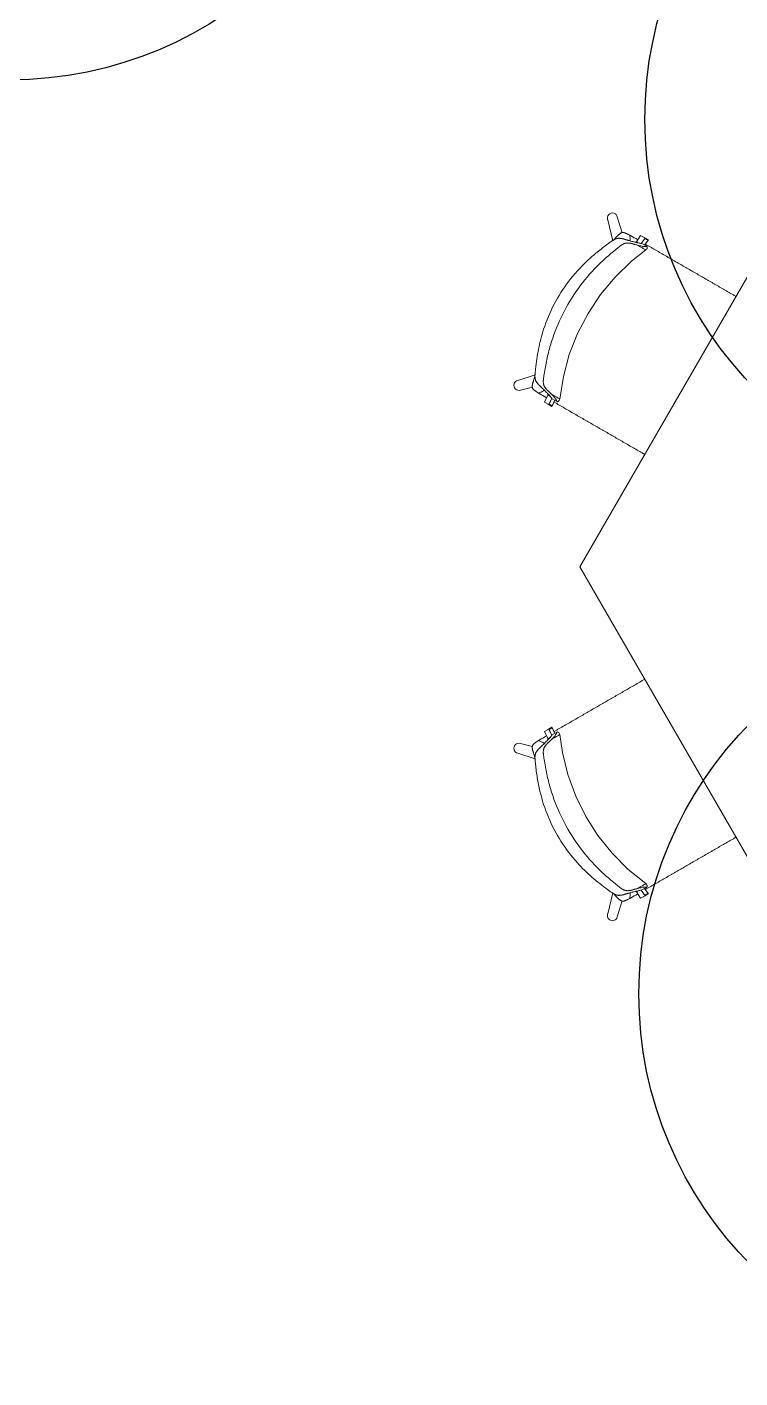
# Model space of a CAD drawing. Header units: millimetres. Extents: x 155920 to 295199, y -4084 to 97293.
# Drawn here: x 174610 to 176465, y 15802 to 19317 of the extents above; entities that cross this region are included whole.
import ezdxf

# ---------------------------------------------------------------- set-up
doc = ezdxf.new("R2010")
doc.units = ezdxf.units.MM
doc.header["$MEASUREMENT"] = 0
doc.layers.add('I-FURN', color=8, linetype='CONTINUOUS', lineweight=9)
doc.layers.add('Social Distancing', color=7, linetype='CONTINUOUS')

msp = doc.modelspace()

# ---------------------------------------------------------------- linework, layer by layer
at = {"layer": 'I-FURN'}
for p, q in [((176623.2, 18908.2), (176048.2, 17912.3)), ((176120.7, 18815.5), (176134.5, 18760.6)), ((176158.6, 18781.8), (176145.8, 18822.6)), ((176195.3, 18758), (176206.4, 18774.6)), ((176206.4, 18774.6), (176217.9, 18767.9)), ((176183, 18707.4), (176220.1, 18736.7)), ((176197.4, 18755.7), (176194.8, 18757.2)), ((176200.4, 18755.1), (176195.3, 18758)), ((176217.9, 18767.9), (176208.2, 18753.5)), ((176209.7, 18753.2), (176221.5, 18746.4)), ((176226.5, 18763.4), (176215, 18770)), ((176216.1, 18749.5), (176226.5, 18763.4)), ((176216.2, 18749.5), (176226, 18762.5)), ((176220.1, 18736.7), (176221.5, 18738)), ((176221.5, 18738), (176222.5, 18739.6)), ((176222.5, 18739.6), (176223.1, 18741)), ((176223.1, 18741), (176223.5, 18743.2)), ((176223.5, 18743.2), (176223.3, 18745.4)), ((176140.4, 18666.4), (176183, 18707.4)), ((176102.4, 18621.1), (176140.4, 18666.4)), ((176069.6, 18571.9), (176102.4, 18621.1)), ((176042.3, 18519.4), (176069.6, 18571.9)), ((176020.8, 18464.4), (176042.3, 18519.4)), ((176005.4, 18407.3), (176020.8, 18464.4)), ((175932.4, 18411.7), (175887, 18397.4)), ((175996.3, 18348.9), (176005.4, 18407.3)), ((175894.1, 18372.2), (175924.9, 18380)), ((175956, 18341), (175964.8, 18359)), ((175964.8, 18359), (175972.5, 18354.5)), ((175965.3, 18359.8), (175970.4, 18356.8)), ((175975.7, 18350.9), (175967.6, 18334.4)), ((175975.7, 18350.8), (175968.1, 18335.2)), ((175967.6, 18334.4), (175956, 18341)), ((175964.3, 18335.9), (175975.8, 18329.2)), ((175975.8, 18329.2), (175983, 18346)), ((175976.3, 18330), (175983.1, 18346)), ((175976.7, 18349.7), (175988.5, 18342.8)), ((175992.3, 18342.7), (175990.3, 18341.8)), ((175994, 18344.2), (175992.3, 18342.7)), ((175994.9, 18345.4), (175994, 18344.2)), ((175995.8, 18347.1), (175994.9, 18345.4)), ((175996.3, 18348.9), (175995.8, 18347.1)), ((176048.2, 17912.3), (176623.2, 16916.3)), ((175956, 17483.5), (175967.6, 17490.2)), ((175964.8, 17465.6), (175956, 17483.5)), ((175975.8, 17495.3), (175964.3, 17488.7)), ((175967.6, 17490.2), (175975.7, 17473.7)), ((175968.1, 17489.4), (175975.7, 17473.8)), ((175983, 17478.5), (175975.8, 17495.3)), ((175983.1, 17478.6), (175976.3, 17494.5)), ((175988.5, 17481.7), (175976.7, 17474.9)), ((175990.3, 17482.8), (175992, 17482)), ((175992, 17482), (175993.6, 17480.8)), ((175993.6, 17480.8), (175994.6, 17479.7)), ((175994.6, 17479.7), (175995.7, 17477.7)), ((175995.7, 17477.7), (175996.3, 17475.7)), ((176003.1, 17428.9), (175996.3, 17475.7)), ((175924.9, 17444.6), (175894.1, 17452.3)), ((175972.5, 17470), (175964.8, 17465.6)), ((175970.4, 17467.7), (175965.3, 17464.8)), ((175887, 17427.2), (175932.4, 17412.9)), ((176017.2, 17371.5), (176003.1, 17428.9)), ((176037.5, 17315.9), (176017.2, 17371.5)), ((176063.7, 17262.9), (176037.5, 17315.9)), ((176095.5, 17213), (176063.7, 17262.9)), ((176132.4, 17166.9), (176095.5, 17213)), ((176174.1, 17125), (176132.4, 17166.9)), ((176220.1, 17087.9), (176174.1, 17125)), ((176221.6, 17086.4), (176220.1, 17087.9)), ((176222.8, 17084.4), (176221.6, 17086.4)), ((176223.3, 17083), (176222.8, 17084.4)), ((176134.5, 17064), (176120.7, 17009)), ((176194.8, 17067.3), (176197.4, 17068.8)), ((176195.3, 17066.5), (176200.4, 17069.5)), ((176206.4, 17050), (176195.3, 17066.5)), ((176217.9, 17056.6), (176206.4, 17050)), ((176208.2, 17071.1), (176217.9, 17056.6)), ((176221.5, 17078.2), (176209.7, 17071.4)), ((176215, 17054.5), (176226.5, 17061.2)), ((176226.5, 17061.2), (176216.1, 17075.1)), ((176226, 17062), (176216.2, 17075.1)), ((176223.5, 17081.1), (176223.3, 17083)), ((176223.3, 17079.2), (176223.5, 17081.1)), ((176145.8, 17001.9), (176158.6, 17042.8))]:
    msp.add_line(p, q, dxfattribs=at)
for centre, start, end in [((176133, 18819.9), 11.9662, 199.5824), ((175889.7, 18384.6), 101.9896, 289.6059), ((175889.7, 17440), 70.3941, 258.0104), ((176133, 17004.6), 160.4176, 348.0338)]:
    msp.add_arc(centre, 13.1, start, end, dxfattribs=at)
for centre, major_axis, start_param, end_param in [((176218.5, 18787), (-8.7, -15.1), 0.238848, 0.322489), ((176229.6, 18779.5), (-8.7, -15.1), 6.026179, 6.605675), ((176230.1, 18780.3), (-8.7, -15.1), 6.026179, 6.605675), ((175962.9, 18317.6), (-8.7, -15.1), 2.819103, 3.398599), ((175963.4, 18318.5), (-8.7, -15.1), 2.819103, 3.398599), ((175962.9, 17506.9), (-8.7, 15.1), 2.884586, 3.464082), ((175963.4, 17506.1), (-8.7, 15.1), 2.884586, 3.464082), ((176218.5, 17037.6), (-8.7, 15.1), 5.960696, 6.044337), ((176229.6, 17045), (-8.7, 15.1), 5.960696, 6.540192), ((176230.1, 17044.2), (-8.7, 15.1), 5.960696, 6.540192)]:
    msp.add_ellipse(centre, major_axis=major_axis, ratio=0.978487, start_param=start_param, end_param=end_param, dxfattribs=at)
for points, knots in [([(176134.6, 18761), (176136.2, 18762.7), (176138.8, 18765.6), (176141.9, 18768.9), (176143.7, 18770.7), (176145, 18772.1), (176146.2, 18773.3), (176147.3, 18774.5), (176148.5, 18775.6), (176149.8, 18776.8), (176151.3, 18778.1), (176152.7, 18779.2), (176153.8, 18780.1), (176154.7, 18780.7), (176155.4, 18781.1), (176156.1, 18781.4), (176157.2, 18781.9), (176158.4, 18782.2), (176159.9, 18782.4), (176161.3, 18782.4), (176162.5, 18782.1), (176163.9, 18781.7), (176165, 18781.3), (176165.9, 18781), (176166.3, 18780.8), (176166.7, 18780.7), (176167.1, 18780.5), (176167.5, 18780.3), (176168.3, 18779.9), (176169.5, 18779.4), (176170.6, 18778.9), (176171.5, 18778.4), (176172.2, 18778.1), (176172.9, 18777.7), (176173.9, 18777.2), (176175.7, 18776.4), (176177.2, 18775.6), (176178.1, 18775.1)], [0, 0, 0, 0, 0.125, 0.1875, 0.21875, 0.25, 0.28125, 0.3125, 0.34375, 0.375, 0.40625, 0.4375, 0.46875, 0.484375, 0.5, 0.515625, 0.53125, 0.5625, 0.59375, 0.625, 0.65625, 0.6875, 0.71875, 0.734375, 0.742188, 0.75, 0.757812, 0.765625, 0.78125, 0.8125, 0.84375, 0.859375, 0.875, 0.890625, 0.90625, 0.9375, 1, 1, 1, 1]), ([(176179, 18760), (176179, 18760.4), (176179.2, 18763), (176179.1, 18768), (176178.6, 18772.7), (176178.1, 18775.1)], [0.93933321, 0.93933321, 0.93933321, 0.93933321, 0.94444444, 0.97222222, 1, 1, 1, 1]), ([(175933.3, 18426.6), (175934.8, 18444.2), (175939.8, 18479.2), (175954.6, 18536.4), (175979.5, 18596.5), (176017.7, 18656.4), (176057.5, 18700.2), (176092.9, 18731.4), (176111.7, 18745.6), (176121.4, 18752.4)], [-1, -1, -1, -1, -0.863636, -0.727273, -0.545455, -0.363636, -0.181818, -0.090909, 0, 0, 0, 0]), ([(176144, 18739.4), (176133.8, 18731.5), (176114.1, 18714.9), (176077.1, 18679), (176036.3, 18629), (175997.6, 18561.9), (175974.7, 18501.6), (175962, 18451.6), (175957.6, 18426.3), (175955.8, 18413.5)], [-1, -1, -1, -1, -0.9, -0.8, -0.6, -0.4, -0.2, -0.1, 0, 0, 0, 0]), ([(176121.4, 18752.4), (176123.4, 18754.2), (176127.4, 18757.3), (176132.1, 18760.5), (176135.7, 18762.6), (176138.3, 18764), (176140.4, 18764.9), (176141.8, 18765.5), (176142.6, 18765.8), (176143.2, 18766), (176143.8, 18766.2), (176144.6, 18766.4), (176145.9, 18766.7), (176147.7, 18767), (176149.8, 18767.2), (176151.7, 18767.1), (176153.6, 18766.9), (176155.3, 18766.7), (176156.7, 18766.4), (176157.7, 18766.3), (176158.3, 18766.2), (176158.7, 18766.2), (176159.1, 18766.1), (176159.6, 18766.1), (176160.5, 18765.9), (176161.7, 18765.6), (176163, 18765.3), (176164.7, 18764.7), (176166.3, 18764.1), (176167.9, 18763.5), (176169.2, 18763.1), (176170.5, 18762.8), (176172.2, 18762.3), (176175.1, 18761.5), (176179.1, 18760.4), (176183.6, 18759.2), (176187.9, 18758.1), (176192, 18757), (176195.8, 18756), (176199.2, 18755.3), (176201.3, 18754.9), (176202.3, 18754.7)], [0, 0, 0, 0, 0.035714, 0.071429, 0.089286, 0.107143, 0.125, 0.133929, 0.138393, 0.142857, 0.147321, 0.151786, 0.160714, 0.178571, 0.196429, 0.214286, 0.232143, 0.25, 0.267857, 0.276786, 0.28125, 0.285714, 0.290179, 0.294643, 0.303571, 0.321429, 0.339286, 0.357143, 0.392857, 0.410714, 0.428571, 0.446429, 0.464286, 0.5, 0.571429, 0.642857, 0.714286, 0.785714, 0.857143, 0.928571, 1, 1, 1, 1]), ([(176198.5, 18749.2), (176196.9, 18749.6), (176194.6, 18750.2), (176191.8, 18750.9), (176190.2, 18751.3), (176189, 18751.7), (176187.8, 18752), (176186.4, 18752.5), (176185, 18753), (176183.6, 18753.5), (176182.4, 18753.8), (176181.4, 18754), (176180.5, 18754.1), (176180.1, 18754.2), (176179.7, 18754.2), (176179.3, 18754.3), (176178.8, 18754.3), (176177.8, 18754.4), (176176.4, 18754.6), (176174.7, 18754.8), (176172.8, 18754.9), (176170.8, 18754.9), (176168.7, 18754.8), (176166.9, 18754.4), (176165.6, 18754), (176164.9, 18753.8), (176164.3, 18753.6), (176163.7, 18753.4), (176163, 18753), (176161.6, 18752.4), (176159.6, 18751.4), (176157.2, 18750), (176153.8, 18747.8), (176149.5, 18744.5), (176145.8, 18741.2), (176144, 18739.4)], [0, 0, 0, 0, 0.125, 0.1875, 0.21875, 0.25, 0.28125, 0.3125, 0.375, 0.40625, 0.4375, 0.46875, 0.484375, 0.492188, 0.5, 0.507812, 0.515625, 0.53125, 0.5625, 0.59375, 0.625, 0.65625, 0.6875, 0.71875, 0.734375, 0.742188, 0.75, 0.757812, 0.765625, 0.78125, 0.8125, 0.84375, 0.875, 0.9375, 1, 1, 1, 1]), ([(176195.3, 18758), (176194.9, 18757.9), (176194, 18757.5), (176193.2, 18757.1), (176192.7, 18756.9)], [-0.8741323, -0.8741323, -0.8741323, -0.8741323, -0.6666667, -0.4718724, -0.4718724, -0.4718724, -0.4718724]), ([(176198.5, 18749.2), (176201.1, 18747.7), (176205.8, 18745), (176211.3, 18741.8), (176215.4, 18739.4), (176217.7, 18738.1), (176219, 18737.4), (176219.6, 18737), (176220, 18736.8), (176220.1, 18736.7), (176220.1, 18736.7)], [0, 0, 0, 0, 0.1111111, 0.2222222, 0.3333333, 0.4444444, 0.5, 0.5555556, 0.6111111, 0.6625707, 0.6625707, 0.6625707, 0.6625707]), ([(176217.6, 18752.6), (176218.2, 18752.2), (176221, 18750.6), (176226.1, 18747.7), (176232.8, 18743.8), (176239.5, 18739.9), (176248.3, 18734.9), (176259, 18728.7), (176269.6, 18722.6), (176278.2, 18717.6), (176284.7, 18713.8), (176291.3, 18710), (176300, 18705), (176310.8, 18698.8), (176323.7, 18691.3), (176336.8, 18683.8), (176349.9, 18676.2), (176362.9, 18668.7), (176373.7, 18662.4), (176382.5, 18657.4), (176389.1, 18653.6), (176395.7, 18649.8), (176404.4, 18644.7), (176415.2, 18638.5), (176426, 18632.3), (176434.7, 18627.2), (176441.3, 18623.4), (176447.9, 18619.6), (176452.3, 18617.1), (176454.6, 18615.8), (176454.7, 18615.7)], [-0.8977274, -0.8977274, -0.8977274, -0.8977274, -0.8928571, -0.875, -0.8571429, -0.8392857, -0.8214286, -0.7857143, -0.75, -0.7321429, -0.7142857, -0.6964286, -0.6785714, -0.6428571, -0.6071429, -0.5714286, -0.5357143, -0.5, -0.4642857, -0.4464286, -0.4285714, -0.4107143, -0.3928571, -0.3571429, -0.3214286, -0.3035714, -0.2857143, -0.2678571, -0.25, -0.2492433, -0.2492433, -0.2492433, -0.2492433]), ([(175971.8, 18355.3), (175970.5, 18356.9), (175968.2, 18359.4), (175964.6, 18363.2), (175961.6, 18366.2), (175958.5, 18369.3), (175955.2, 18372.6), (175952.2, 18375.5), (175949.8, 18377.9), (175948.2, 18379.5), (175946.9, 18380.7), (175945.6, 18381.8), (175944.3, 18382.9), (175943, 18384.1), (175942, 18385.1), (175941.1, 18386), (175940.5, 18386.7), (175940.2, 18387.1), (175940, 18387.4), (175939.7, 18387.7), (175939.4, 18388.2), (175938.8, 18388.9), (175937.9, 18390), (175936.8, 18391.4), (175935.7, 18393), (175934.7, 18394.6), (175933.8, 18396.4), (175933.1, 18398.2), (175932.7, 18399.5), (175932.5, 18400.3), (175932.4, 18400.9), (175932.3, 18401.5), (175932.2, 18402.3), (175931.9, 18403.9), (175931.7, 18406.2), (175931.6, 18409.1), (175931.6, 18413.2), (175932, 18418.9), (175932.8, 18423.9), (175933.3, 18426.6)], [0, 0, 0, 0, 0.142857, 0.214286, 0.285714, 0.357143, 0.428571, 0.5, 0.535714, 0.571429, 0.589286, 0.607143, 0.642857, 0.660714, 0.678571, 0.696429, 0.705357, 0.709821, 0.714286, 0.71875, 0.723214, 0.732143, 0.75, 0.767857, 0.785714, 0.803571, 0.821429, 0.839286, 0.848214, 0.852679, 0.857143, 0.861607, 0.866071, 0.875, 0.892857, 0.910714, 0.928571, 0.964286, 1, 1, 1, 1]), ([(175941, 18364.4), (175940.1, 18365), (175938.7, 18365.9), (175937.1, 18367), (175936.2, 18367.6), (175935.5, 18368.1), (175934.8, 18368.5), (175934, 18369.1), (175933, 18369.8), (175932, 18370.5), (175931.2, 18371), (175930.8, 18371.3), (175930.5, 18371.6), (175930.2, 18371.8), (175929.8, 18372.1), (175929.1, 18372.7), (175928.1, 18373.4), (175927.1, 18374.4), (175926.3, 18375.4), (175925.6, 18376.6), (175925, 18377.9), (175924.7, 18379.2), (175924.6, 18380.3), (175924.5, 18381.1), (175924.5, 18381.9), (175924.6, 18383), (175924.7, 18384.4), (175925, 18386.2), (175925.4, 18388.1), (175925.8, 18389.8), (175926.2, 18391.4), (175926.6, 18393), (175927.1, 18394.7), (175927.6, 18396.5), (175928.3, 18398.9), (175929.6, 18403.3), (175930.8, 18406.9), (175931.5, 18409.2)], [0, 0, 0, 0, 0.0625, 0.09375, 0.109375, 0.125, 0.140625, 0.15625, 0.1875, 0.21875, 0.234375, 0.242188, 0.25, 0.257812, 0.265625, 0.28125, 0.3125, 0.34375, 0.375, 0.40625, 0.4375, 0.46875, 0.484375, 0.5, 0.515625, 0.53125, 0.5625, 0.59375, 0.625, 0.65625, 0.6875, 0.71875, 0.75, 0.78125, 0.8125, 0.875, 1, 1, 1, 1]), ([(175955.8, 18413.5), (175955.2, 18411), (175954.2, 18406.2), (175953.5, 18400.8), (175953.3, 18396.8), (175953.2, 18393.9), (175953.4, 18391.7), (175953.5, 18390.2), (175953.6, 18389.4), (175953.7, 18388.8), (175953.8, 18388.2), (175954, 18387.4), (175954.3, 18386.1), (175954.9, 18384.4), (175955.8, 18382.5), (175956.8, 18380.8), (175957.8, 18379.2), (175958.9, 18377.8), (175959.7, 18376.7), (175960.3, 18375.9), (175960.6, 18375.5), (175960.8, 18375.2), (175961.1, 18374.9), (175961.3, 18374.5), (175961.8, 18373.8), (175962.6, 18373), (175963.4, 18372.1), (175964.6, 18371.1), (175965.7, 18370.2), (175966.8, 18369.2), (175967.7, 18368.4), (175968.6, 18367.5), (175969.8, 18366.4), (175971.8, 18364.3), (175973.5, 18362.6), (175974.6, 18361.4)], [0, 0, 0, 0, 0.0625, 0.125, 0.15625, 0.1875, 0.21875, 0.234375, 0.242188, 0.25, 0.257812, 0.265625, 0.28125, 0.3125, 0.34375, 0.375, 0.40625, 0.4375, 0.46875, 0.484375, 0.492188, 0.5, 0.507812, 0.515625, 0.53125, 0.5625, 0.59375, 0.625, 0.6875, 0.71875, 0.75, 0.78125, 0.8125, 0.875, 1, 1, 1, 1]), ([(175941, 18364.4), (175943.3, 18365.2), (175947.7, 18367.1), (175952.5, 18369.8), (175955.1, 18371.6), (175955.9, 18372.1)], [0, 0, 0, 0, 0.02777778, 0.05555556, 0.06747035, 0.06747035, 0.06747035, 0.06747035]), ([(175965.1, 18362.5), (175965.1, 18362.1), (175965.2, 18361.1), (175965.3, 18360.2), (175965.4, 18359.7)], [-0.5281276, -0.5281276, -0.5281276, -0.5281276, -0.3333333, -0.1189454, -0.1189454, -0.1189454, -0.1189454]), ([(175996.3, 18348.9), (175996.3, 18348.9), (175996.1, 18349), (175995.7, 18349.2), (175994.9, 18349.7), (175993.2, 18350.7), (175989.8, 18352.6), (175983.6, 18356.2), (175977.9, 18359.5), (175974.6, 18361.4)], [0.3374293, 0.3374293, 0.3374293, 0.3374293, 0.3888889, 0.4444444, 0.5138889, 0.5833333, 0.7222222, 0.8611111, 1, 1, 1, 1]), ([(176217.4, 18204.6), (176217.3, 18204.7), (176212.9, 18207.2), (176204.1, 18212.3), (176190.8, 18220), (176177.7, 18227.5), (176166.8, 18233.8), (176158.1, 18238.9), (176151.5, 18242.7), (176144.8, 18246.5), (176136.2, 18251.5), (176125.5, 18257.7), (176114.8, 18263.9), (176106.1, 18268.8), (176099.6, 18272.6), (176093, 18276.4), (176084.4, 18281.4), (176073.6, 18287.6), (176062.8, 18293.9), (176054.1, 18298.9), (176047.4, 18302.7), (176040.8, 18306.6), (176032.1, 18311.6), (176021.2, 18317.9), (176008.2, 18325.4), (175994.8, 18333.1), (175985.5, 18338.5), (175980.7, 18341.3), (175980.3, 18341.5)], [-0.7503695, -0.7503695, -0.7503695, -0.7503695, -0.75, -0.7142857, -0.6785714, -0.6428571, -0.6071429, -0.5892857, -0.5714286, -0.5535714, -0.5357143, -0.5, -0.4642857, -0.4464286, -0.4285714, -0.4107143, -0.3928571, -0.3571429, -0.3214286, -0.3035714, -0.2857143, -0.2678571, -0.25, -0.2142857, -0.1785714, -0.1428571, -0.1071429, -0.103964, -0.103964, -0.103964, -0.103964]), ([(175980.3, 17483.1), (175980.7, 17483.3), (175985.5, 17486.1), (175994.8, 17491.5), (176008.2, 17499.2), (176021.2, 17506.7), (176032.1, 17513), (176040.8, 17518), (176047.4, 17521.8), (176054.1, 17525.7), (176062.8, 17530.7), (176073.6, 17536.9), (176084.4, 17543.2), (176093, 17548.2), (176099.6, 17551.9), (176106.1, 17555.7), (176114.8, 17560.7), (176125.5, 17566.9), (176136.2, 17573.1), (176144.8, 17578.1), (176151.5, 17581.9), (176158.1, 17585.7), (176166.8, 17590.8), (176177.7, 17597), (176190.8, 17604.6), (176204.1, 17612.3), (176212.9, 17617.4), (176217.3, 17619.9), (176217.4, 17619.9)], [-0.896036, -0.896036, -0.896036, -0.896036, -0.8928571, -0.8571429, -0.8214286, -0.7857143, -0.75, -0.7321429, -0.7142857, -0.6964286, -0.6785714, -0.6428571, -0.6071429, -0.5892857, -0.5714286, -0.5535714, -0.5357143, -0.5, -0.4642857, -0.4464286, -0.4285714, -0.4107143, -0.3928571, -0.3571429, -0.3214286, -0.2857143, -0.25, -0.2496035, -0.2496035, -0.2496035, -0.2496035]), ([(175974.6, 17463.2), (175977.2, 17464.7), (175981.9, 17467.4), (175987.4, 17470.6), (175991.5, 17472.9), (175993.8, 17474.3), (175995.1, 17475), (175995.7, 17475.3), (175996.1, 17475.6), (175996.3, 17475.7), (175996.3, 17475.7)], [0, 0, 0, 0, 0.1111111, 0.2222222, 0.3333333, 0.4444444, 0.5, 0.5555556, 0.6111111, 0.6625707, 0.6625707, 0.6625707, 0.6625707]), ([(175988.5, 17481.7), (175988.6, 17481.3), (175988.4, 17480.1), (175987.3, 17477.8), (175985.4, 17475.1), (175983.7, 17473.1), (175982.9, 17472.1)], [0, 0, 0, 0, 0.1666667, 0.3333333, 0.5, 0.6310638, 0.6310638, 0.6310638, 0.6310638]), ([(175931.5, 17415.4), (175930.8, 17417.7), (175929.6, 17421.3), (175928.3, 17425.7), (175927.6, 17428.1), (175927.1, 17429.9), (175926.6, 17431.6), (175926.2, 17433.1), (175925.8, 17434.7), (175925.4, 17436.5), (175925, 17438.4), (175924.7, 17440.1), (175924.6, 17441.6), (175924.5, 17442.7), (175924.5, 17443.5), (175924.6, 17444.3), (175924.7, 17445.4), (175925, 17446.6), (175925.6, 17448), (175926.3, 17449.2), (175927.1, 17450.2), (175928.1, 17451.1), (175929.1, 17451.9), (175929.8, 17452.5), (175930.2, 17452.8), (175930.5, 17453), (175930.8, 17453.2), (175931.2, 17453.6), (175932, 17454.1), (175933, 17454.8), (175934, 17455.5), (175934.8, 17456.1), (175935.5, 17456.5), (175936.2, 17457), (175937.1, 17457.6), (175938.7, 17458.6), (175940.1, 17459.6), (175941, 17460.1)], [0, 0, 0, 0, 0.125, 0.1875, 0.21875, 0.25, 0.28125, 0.3125, 0.34375, 0.375, 0.40625, 0.4375, 0.46875, 0.484375, 0.5, 0.515625, 0.53125, 0.5625, 0.59375, 0.625, 0.65625, 0.6875, 0.71875, 0.734375, 0.742188, 0.75, 0.757812, 0.765625, 0.78125, 0.8125, 0.84375, 0.859375, 0.875, 0.890625, 0.90625, 0.9375, 1, 1, 1, 1]), ([(175933.3, 17398), (175932.8, 17400.6), (175932, 17405.7), (175931.6, 17411.3), (175931.6, 17415.5), (175931.7, 17418.4), (175931.9, 17420.7), (175932.2, 17422.2), (175932.3, 17423.1), (175932.4, 17423.7), (175932.5, 17424.3), (175932.7, 17425.1), (175933.1, 17426.4), (175933.8, 17428.1), (175934.7, 17430), (175935.7, 17431.6), (175936.8, 17433.1), (175937.9, 17434.5), (175938.8, 17435.6), (175939.4, 17436.4), (175939.7, 17436.8), (175940, 17437.2), (175940.2, 17437.5), (175940.5, 17437.9), (175941.1, 17438.6), (175942, 17439.5), (175943, 17440.5), (175944.3, 17441.7), (175945.6, 17442.7), (175946.9, 17443.9), (175947.9, 17444.8), (175948.8, 17445.7), (175950.1, 17446.9), (175952.2, 17449.1), (175955.2, 17452), (175958.5, 17455.3), (175961.6, 17458.4), (175964.6, 17461.4), (175967.3, 17464.2), (175969.7, 17466.9), (175971.1, 17468.5), (175971.8, 17469.2)], [0, 0, 0, 0, 0.035714, 0.071429, 0.089286, 0.107143, 0.125, 0.133929, 0.138393, 0.142857, 0.147321, 0.151786, 0.160714, 0.178571, 0.196429, 0.214286, 0.232143, 0.25, 0.267857, 0.276786, 0.28125, 0.285714, 0.290179, 0.294643, 0.303571, 0.321429, 0.339286, 0.357143, 0.392857, 0.410714, 0.428571, 0.446429, 0.464286, 0.5, 0.571429, 0.642857, 0.714286, 0.785714, 0.857143, 0.928571, 1, 1, 1, 1]), ([(175955.9, 17452.4), (175955.1, 17453), (175952.5, 17454.8), (175947.7, 17457.4), (175943.3, 17459.3), (175941, 17460.1)], [0.93252965, 0.93252965, 0.93252965, 0.93252965, 0.94444444, 0.97222222, 1, 1, 1, 1]), ([(175974.6, 17463.2), (175973.5, 17462), (175971.8, 17460.3), (175969.8, 17458.2), (175968.6, 17457), (175967.7, 17456.2), (175966.8, 17455.3), (175965.7, 17454.4), (175964.6, 17453.4), (175963.4, 17452.4), (175962.6, 17451.6), (175961.8, 17450.8), (175961.3, 17450.1), (175961.1, 17449.7), (175960.8, 17449.4), (175960.6, 17449.1), (175960.3, 17448.6), (175959.7, 17447.9), (175958.9, 17446.8), (175957.8, 17445.3), (175956.8, 17443.8), (175955.8, 17442.1), (175954.9, 17440.2), (175954.3, 17438.5), (175954, 17437.1), (175953.8, 17436.4), (175953.7, 17435.8), (175953.6, 17435.2), (175953.5, 17434.3), (175953.4, 17432.8), (175953.2, 17430.6), (175953.3, 17427.8), (175953.5, 17423.8), (175954.2, 17418.3), (175955.2, 17413.6), (175955.8, 17411.1)], [0, 0, 0, 0, 0.125, 0.1875, 0.21875, 0.25, 0.28125, 0.3125, 0.375, 0.40625, 0.4375, 0.46875, 0.484375, 0.492188, 0.5, 0.507812, 0.515625, 0.53125, 0.5625, 0.59375, 0.625, 0.65625, 0.6875, 0.71875, 0.734375, 0.742188, 0.75, 0.757812, 0.765625, 0.78125, 0.8125, 0.84375, 0.875, 0.9375, 1, 1, 1, 1]), ([(175965.4, 17464.9), (175965.3, 17464.4), (175965.2, 17463.5), (175965.1, 17462.5), (175965.1, 17462)], [-0.8810546, -0.8810546, -0.8810546, -0.8810546, -0.6666667, -0.4718724, -0.4718724, -0.4718724, -0.4718724]), ([(175955.8, 17411.1), (175957.6, 17398.3), (175962, 17372.9), (175974.7, 17323), (175997.6, 17262.6), (176036.3, 17195.5), (176077.1, 17145.5), (176114.1, 17109.6), (176133.8, 17093.1), (176144, 17085.2)], [-1, -1, -1, -1, -0.9, -0.8, -0.6, -0.4, -0.2, -0.1, 0, 0, 0, 0]), ([(176121.4, 17072.1), (176106.9, 17082.3), (176079.1, 17104.2), (176036.9, 17145.6), (175997.3, 17197.2), (175964.6, 17260.3), (175946.5, 17316.6), (175937.2, 17362.9), (175934.3, 17386.2), (175933.3, 17398)], [-1, -1, -1, -1, -0.863636, -0.727273, -0.545455, -0.363636, -0.181818, -0.090909, 0, 0, 0, 0]), ([(176454.7, 17208.9), (176454.6, 17208.8), (176452.3, 17207.5), (176447.9, 17204.9), (176441.3, 17201.1), (176434.7, 17197.3), (176426, 17192.3), (176415.2, 17186), (176404.4, 17179.8), (176395.7, 17174.8), (176389.1, 17171), (176382.5, 17167.2), (176373.7, 17162.1), (176362.9, 17155.9), (176349.9, 17148.4), (176336.8, 17140.8), (176323.7, 17133.2), (176310.8, 17125.8), (176300, 17119.6), (176291.3, 17114.6), (176284.7, 17110.7), (176278.2, 17107), (176269.6, 17102), (176259, 17095.9), (176248.3, 17089.7), (176239.5, 17084.6), (176232.8, 17080.8), (176226.1, 17076.9), (176221, 17074), (176218.2, 17072.3), (176217.6, 17072)], [-0.7508218, -0.7508218, -0.7508218, -0.7508218, -0.75, -0.7321429, -0.7142857, -0.6964286, -0.6785714, -0.6428571, -0.6071429, -0.5892857, -0.5714286, -0.5535714, -0.5357143, -0.5, -0.4642857, -0.4285714, -0.3928571, -0.3571429, -0.3214286, -0.3035714, -0.2857143, -0.2678571, -0.25, -0.2142857, -0.1785714, -0.1607143, -0.1428571, -0.125, -0.1071429, -0.1022726, -0.1022726, -0.1022726, -0.1022726]), ([(176144, 17085.2), (176145.8, 17083.4), (176149.5, 17080.1), (176153.8, 17076.8), (176157.2, 17074.6), (176159.6, 17073.2), (176161.6, 17072.1), (176163, 17071.5), (176163.7, 17071.2), (176164.3, 17071), (176164.9, 17070.8), (176165.6, 17070.5), (176166.9, 17070.2), (176168.7, 17069.8), (176170.8, 17069.6), (176172.8, 17069.7), (176174.7, 17069.8), (176176.4, 17070), (176177.8, 17070.2), (176178.8, 17070.3), (176179.3, 17070.3), (176179.7, 17070.3), (176180.1, 17070.4), (176180.5, 17070.4), (176181.4, 17070.5), (176182.4, 17070.7), (176183.6, 17071.1), (176185, 17071.5), (176186.4, 17072.1), (176187.8, 17072.6), (176189, 17072.9), (176190.2, 17073.2), (176191.8, 17073.7), (176194.6, 17074.4), (176196.9, 17075), (176198.5, 17075.4)], [0, 0, 0, 0, 0.0625, 0.125, 0.15625, 0.1875, 0.21875, 0.234375, 0.242188, 0.25, 0.257812, 0.265625, 0.28125, 0.3125, 0.34375, 0.375, 0.40625, 0.4375, 0.46875, 0.484375, 0.492188, 0.5, 0.507812, 0.515625, 0.53125, 0.5625, 0.59375, 0.625, 0.6875, 0.71875, 0.75, 0.78125, 0.8125, 0.875, 1, 1, 1, 1]), ([(176220.1, 17087.9), (176220.1, 17087.9), (176220, 17087.8), (176219.6, 17087.6), (176218.8, 17087.1), (176217.1, 17086.1), (176213.7, 17084.2), (176207.4, 17080.5), (176201.8, 17077.3), (176198.5, 17075.4)], [0.3374293, 0.3374293, 0.3374293, 0.3374293, 0.3888889, 0.4444444, 0.5138889, 0.5833333, 0.7222222, 0.8611111, 1, 1, 1, 1]), ([(176202.3, 17069.9), (176200.4, 17069.5), (176197, 17068.8), (176192, 17067.6), (176187.9, 17066.5), (176183.6, 17065.4), (176179.1, 17064.2), (176175.1, 17063.1), (176171.8, 17062.2), (176169.6, 17061.6), (176167.9, 17061.1), (176166.3, 17060.5), (176164.7, 17059.9), (176163, 17059.3), (176161.7, 17058.9), (176160.5, 17058.7), (176159.6, 17058.5), (176159.1, 17058.4), (176158.7, 17058.4), (176158.3, 17058.3), (176157.7, 17058.3), (176156.7, 17058.1), (176155.3, 17057.9), (176153.6, 17057.7), (176151.7, 17057.5), (176149.8, 17057.4), (176147.7, 17057.5), (176145.9, 17057.8), (176144.6, 17058.2), (176143.8, 17058.4), (176143.2, 17058.6), (176142.6, 17058.8), (176141.8, 17059.1), (176140.4, 17059.7), (176138.3, 17060.6), (176135.7, 17062), (176132.1, 17064.1), (176127.4, 17067.2), (176123.4, 17070.4), (176121.4, 17072.1)], [0, 0, 0, 0, 0.142857, 0.214286, 0.285714, 0.357143, 0.428571, 0.5, 0.535714, 0.571429, 0.589286, 0.607143, 0.642857, 0.660714, 0.678571, 0.696429, 0.705357, 0.709821, 0.714286, 0.71875, 0.723214, 0.732143, 0.75, 0.767857, 0.785714, 0.803571, 0.821429, 0.839286, 0.848214, 0.852679, 0.857143, 0.861607, 0.866071, 0.875, 0.892857, 0.910714, 0.928571, 0.964286, 1, 1, 1, 1]), ([(176178.1, 17049.4), (176177.2, 17048.9), (176175.7, 17048.2), (176173.9, 17047.3), (176172.9, 17046.8), (176172.2, 17046.5), (176171.5, 17046.1), (176170.6, 17045.7), (176169.5, 17045.2), (176168.3, 17044.6), (176167.5, 17044.3), (176167.1, 17044.1), (176166.7, 17043.9), (176166.3, 17043.8), (176165.9, 17043.6), (176165, 17043.2), (176163.9, 17042.8), (176162.5, 17042.4), (176161.3, 17042.2), (176159.9, 17042.1), (176158.4, 17042.3), (176157.2, 17042.7), (176156.1, 17043.1), (176155.4, 17043.5), (176154.7, 17043.9), (176153.8, 17044.5), (176152.7, 17045.3), (176151.3, 17046.5), (176149.8, 17047.7), (176148.5, 17049), (176147.3, 17050.1), (176146.2, 17051.2), (176145, 17052.5), (176143.7, 17053.8), (176141.9, 17055.7), (176138.8, 17059), (176136.2, 17061.8), (176134.6, 17063.6)], [0, 0, 0, 0, 0.0625, 0.09375, 0.109375, 0.125, 0.140625, 0.15625, 0.1875, 0.21875, 0.234375, 0.242188, 0.25, 0.257812, 0.265625, 0.28125, 0.3125, 0.34375, 0.375, 0.40625, 0.4375, 0.46875, 0.484375, 0.5, 0.515625, 0.53125, 0.5625, 0.59375, 0.625, 0.65625, 0.6875, 0.71875, 0.75, 0.78125, 0.8125, 0.875, 1, 1, 1, 1]), ([(176178.1, 17049.4), (176178.6, 17051.9), (176179.1, 17056.6), (176179.2, 17061.5), (176179, 17064.2), (176179, 17064.6)], [0, 0, 0, 0, 0.02777778, 0.05555556, 0.06066679, 0.06066679, 0.06066679, 0.06066679]), ([(176192.7, 17067.7), (176193.2, 17067.5), (176194.1, 17067.1), (176194.9, 17066.7), (176195.3, 17066.6)], [-0.5281276, -0.5281276, -0.5281276, -0.5281276, -0.3333333, -0.1258677, -0.1258677, -0.1258677, -0.1258677])]:
    msp.add_open_spline(points, degree=3, knots=knots, dxfattribs=at)
for points in [[(176178.1, 18775.1), (176178.7, 18774.8), (176179.8, 18774.3), (176181, 18773.7), (176181.6, 18773.4)], [(176181.6, 18773.4), (176186.9, 18770.3), (176192.4, 18767.2), (176198, 18763.9)], [(176221.5, 18746.4), (176221.2, 18746.1), (176220.1, 18745.7), (176217.5, 18745.5), (176213.9, 18745.8), (176209.5, 18746.6), (176204.4, 18747.6), (176200.6, 18748.6), (176198.5, 18749.2)], [(176202.3, 18754.7), (176203.7, 18754.4), (176206.2, 18753.9), (176208.6, 18753.4), (176209.7, 18753.2)], [(176222.7, 18745.8), (176223, 18745.6), (176223.4, 18745.3), (176223.3, 18745.4), (176222.7, 18745.7), (176222, 18746.1), (176221.5, 18746.4)], [(175932.8, 18412.7), (175932.3, 18411.5), (175931.9, 18410.4), (175931.5, 18409.2)], [(175931.5, 18409.2), (175931.9, 18410.3), (175932.3, 18411.5), (175932.7, 18412.6)], [(175944.2, 18362.3), (175943.7, 18362.7), (175942.6, 18363.4), (175941.5, 18364.1), (175941, 18364.4)], [(175960.6, 18352.9), (175955, 18356.1), (175949.5, 18359.3), (175944.2, 18362.3)], [(175976.7, 18349.7), (175976, 18350.5), (175974.4, 18352.4), (175972.7, 18354.3), (175971.8, 18355.3)], [(175974.6, 18361.4), (175976.1, 18359.9), (175978.9, 18357), (175982.4, 18353.1), (175985.2, 18349.7), (175987.3, 18346.8), (175988.4, 18344.4), (175988.6, 18343.3), (175988.5, 18342.8)], [(175988.5, 18342.8), (175989, 18342.6), (175989.7, 18342.1), (175990.3, 18341.8), (175990.4, 18341.8), (175990, 18342), (175989.7, 18342.2)], [(175944.2, 17462.2), (175949.4, 17465.2), (175954.7, 17468.3), (175960.2, 17471.5)], [(175971.8, 17469.2), (175972.7, 17470.2), (175974.4, 17472.2), (175976, 17474), (175976.7, 17474.9)], [(175982.3, 17471.3), (175981.2, 17470.1), (175978.9, 17467.5), (175976.1, 17464.7), (175974.6, 17463.2)], [(175989.7, 17482.4), (175990, 17482.6), (175990.4, 17482.8), (175990.3, 17482.8), (175989.7, 17482.4), (175989, 17482), (175988.5, 17481.7)], [(175941, 17460.1), (175941.5, 17460.5), (175942.6, 17461.2), (175943.7, 17461.9), (175944.2, 17462.2)], [(175932.7, 17411.9), (175932.3, 17413.1), (175931.9, 17414.2), (175931.5, 17415.4)], [(175931.5, 17415.4), (175931.9, 17414.2), (175932.3, 17413), (175932.8, 17411.9)], [(176181.6, 17051.2), (176181, 17050.9), (176179.8, 17050.3), (176178.7, 17049.7), (176178.1, 17049.4)], [(176198, 17060.7), (176192.4, 17057.4), (176186.9, 17054.3), (176181.6, 17051.2)], [(176198.5, 17075.4), (176200.6, 17076), (176204.4, 17076.9), (176209.5, 17078), (176213.9, 17078.8), (176217.5, 17079.1), (176220.1, 17078.9), (176221.2, 17078.4), (176221.5, 17078.2)], [(176209.7, 17071.4), (176208.6, 17071.1), (176206.2, 17070.7), (176203.7, 17070.2), (176202.3, 17069.9)], [(176221.5, 17078.2), (176222, 17078.4), (176222.7, 17078.9), (176223.3, 17079.2), (176223.4, 17079.2), (176223, 17079), (176222.7, 17078.8)]]:
    msp.add_open_spline(points, degree=3, dxfattribs=at)
at = {"layer": 'Social Distancing'}
for centre in [(174565.2, 20179.3), (177217.5, 19076.3), (177201.8, 16801.6)]:
    msp.add_circle(centre, 1000, dxfattribs=at)

doc.saveas('drawing.dxf')
